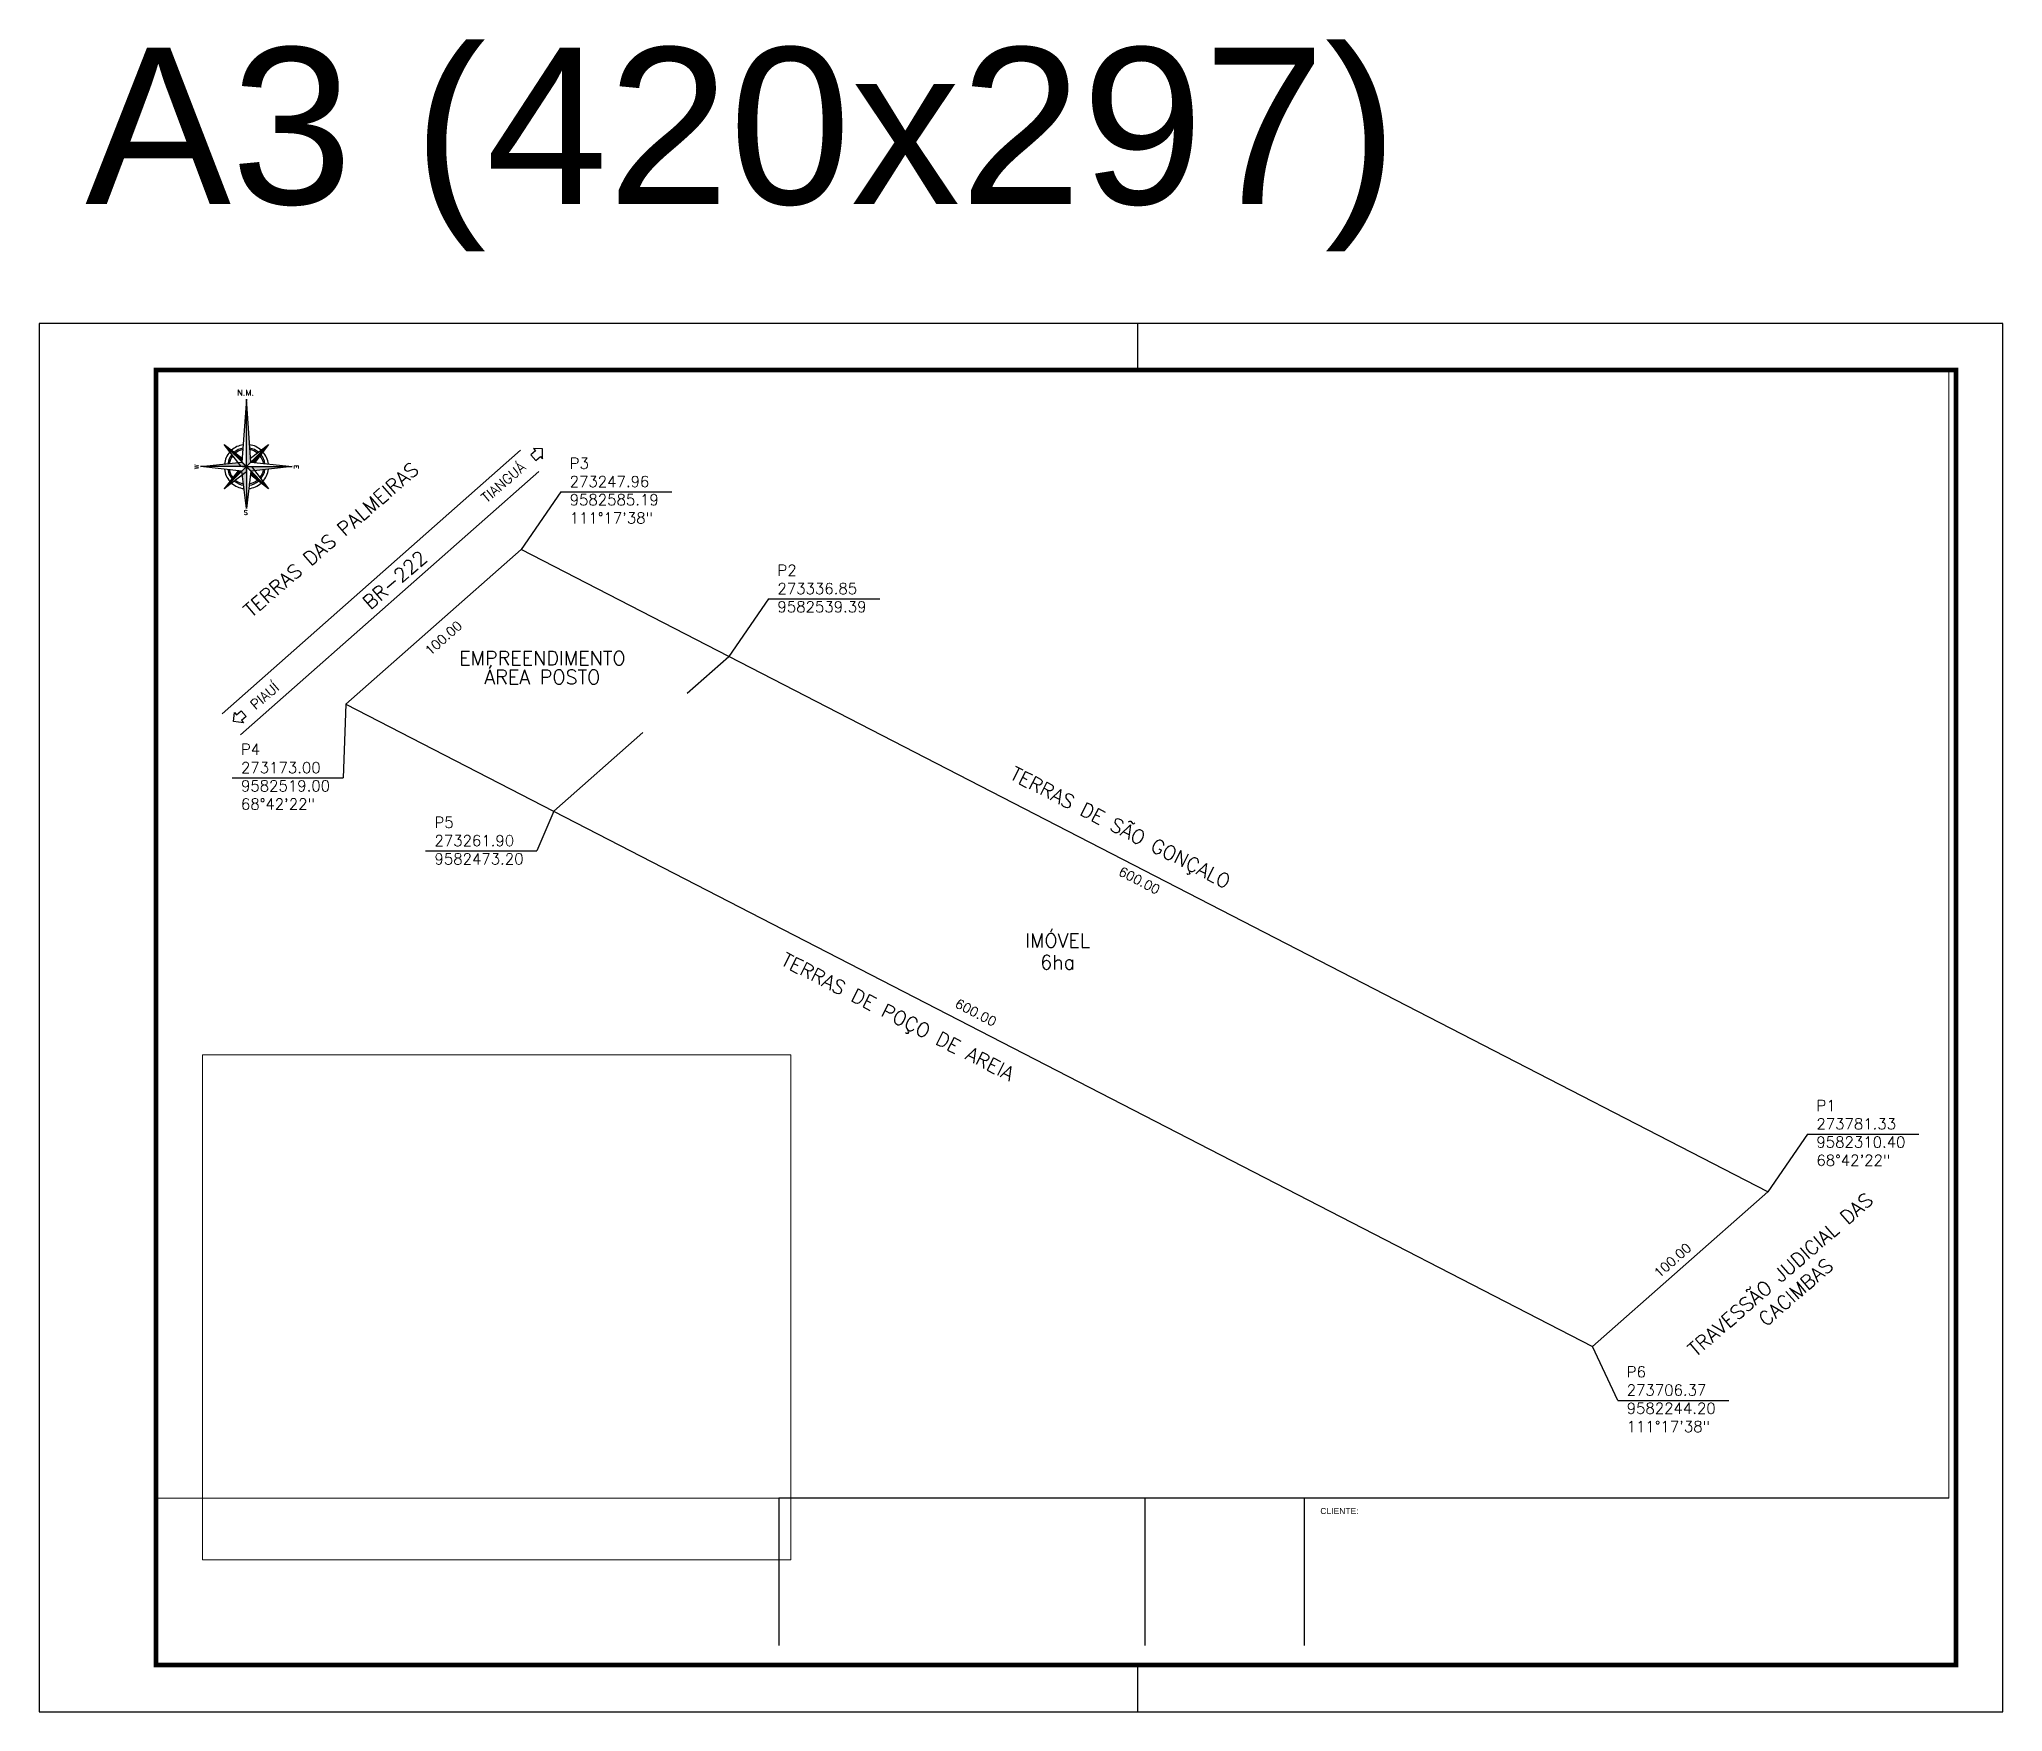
# Paper-space layout 'Layout1' of a CAD drawing. Header units: millimetres. Extents: x 26 to 1505, y 20 to 381.
# Drawn here: x 1085 to 1505, y 22.7 to 380.5 of the extents above; entities outside this region: 1.
# The model-space entities are those that its viewports show. They can reach past a viewport. Long polylines and large blocks are cut down to what shows.
import ezdxf

# ---------------------------------------------------------------- set-up
doc = ezdxf.new("R2010")
doc.units = ezdxf.units.MM
doc.header["$PDMODE"] = 35
doc.linetypes.add('HIDDEN', pattern=[9.525, 6.35, -3.175])
for name, color, linetype in [('ARQ-COTAS', 30, 'Continuous'), ('ARQ-FOLHA', 7, 'Continuous'), ('ARQ-PENA-01', 1, 'Continuous'), ('ARQ-PROJ-01', 1, 'HIDDEN'), ('ARQ-TEXTO2', 2, 'Continuous'), ('ARQ-TEXTO3', 3, 'Continuous'), ('DIVERSOS', 1, 'Continuous'), ('TERRENO', 6, 'Continuous')]:
    doc.layers.add(name, color=color, linetype=linetype)
doc.layers.add('ARQ-VP', color=7, linetype='Continuous', plot=False)
doc.styles.add('arial', font='arial.ttf')
doc.styles.add('ROMANS', font='romans.shx')
doc.styles.add('Romans_Anot', font='romans.shx')
doc.styles.add('ROMANT', font='romant.shx')
doc.dimstyles.new('Escala 1-1000', dxfattribs={"dimscale": 20, "dimtxt": 0.2, "dimasz": 0.15, "dimexe": 0.1, "dimexo": 0.2, "dimgap": 0.15, "dimtad": 1, "dimzin": 4, "dimdsep": 46, "dimtxsty": 'Romans_Anot', "dimblk": 'OBLIQUE', "dimcen": 0.25, "dimse1": 1, "dimse2": 1, "dimsd1": 1, "dimsd2": 1, "dimclrd": 256, "dimclre": 256, "dimclrt": 2, "dimaunit": 1, "dimadec": 3, "dimazin": 0, "dimtfac": 1, "dimtix": 1, "dimtmove": 2, "dimatfit": 3, "dimfxl": 0, "dimlwd": -1, "dimlwe": -1, "dimarcsym": 0})

# ---------------------------------------------------------------- blocks, each defined once
blk = doc.blocks.new('FOLHA A3')
at = {"layer": 'ARQ-FOLHA'}
for p, q in [((420, 0), (0, 0)), ((0, 0), (0, -297)), ((235, -10), (235, 0)), ((420, -297), (420, 0)), ((235, -297), (235, -287)), ((0, -297), (420, -297))]:
    blk.add_line(p, q, dxfattribs=at)
at = {"layer": 'ARQ-FOLHA', "const_width": 1}
blk.add_lwpolyline([(410, -10), (25, -10), (25, -287), (410, -287), (410, -10)], dxfattribs=at)
blk = doc.blocks.new('ROSAV')
at = {"layer": 'DIVERSOS'}
for p, q in [((0.001, 2.296), (-0.152, 0.152)), ((0.001, -0.13), (0.001, 2.296)), ((0.154, 0.152), (0.001, 2.296)), ((-0.759, 0.759), (-0.143, 0.288)), ((-0.178, -0.001), (-0.759, 0.759)), ((0.001, -0.001), (-0.759, 0.759)), ((0.001, -0.001), (0.761, 0.759)), ((0.145, 0.288), (0.761, 0.759)), ((0.761, 0.759), (0.286, 0.138)), ((-1.562, 0), (-0.151, 0.152)), ((0.002, 0), (-1.562, 0)), ((-0.151, -0.152), (-1.562, 0)), ((-0.151, -0.152), (0.154, 0.152)), ((-0.151, 0.152), (0.154, -0.152)), ((0.154, 0.152), (1.565, 0)), ((0.001, -0.001), (-0.759, -0.76)), ((-0.283, -0.138), (-0.759, -0.76)), ((0.001, -0.18), (-0.759, -0.76)), ((0.001, -1.429), (-0.151, -0.152)), ((-0.128, 0), (0.13, 0)), ((0.002, 0), (0.001, -1.429)), ((0.001, -0.001), (0.76, -0.761)), ((0.154, -0.152), (0.001, -1.429)), ((0.002, 0), (1.565, 0)), ((0.76, -0.761), (0.138, -0.285)), ((1.565, 0), (0.154, -0.152)), ((0.18, -0.001), (0.76, -0.761))]:
    blk.add_line(p, q, dxfattribs=at)
for radius, start, end in [(0.754, 98.85997, 131.80767), (0.754, 48.27534, 81.25908), (0.754, 138.34782, 173.26276), (0.642, 140.27423, 170.98362), (0.595, 141.3286, 169.73326), (0.642, 101.06536, 129.91391), (0.595, 102.27462, 128.87762), (0.642, 50.18861, 79.07721), (0.595, 51.23571, 77.88105), (0.595, 10.23527, 38.82722), (0.642, 8.98547, 39.86746), (0.754, 6.70731, 41.76834), (0.754, 186.6633, 221.67603), (0.642, 188.93333, 219.75841), (0.595, 190.1786, 218.7089), (0.754, 228.23106, 263.79506), (0.642, 230.13629, 261.4952), (0.595, 231.17894, 260.2333), (0.754, 276.13104, 311.63668), (0.642, 278.42178, 309.71192), (0.595, 279.67859, 308.65846), (0.595, 321.08611, 349.80364), (0.642, 320.05072, 351.04836), (0.754, 318.15861, 353.31741)]:
    blk.add_arc((0.002, 0), radius, start, end, dxfattribs=at)
for points in [[(0.002, 0), (0.001, 2.296), (0.154, 0.153), (0.001, 2.296)], [(-0.152, 0.152), (-0.759, 0.759), (-0.143, 0.288), (-0.759, 0.759)], [(0.761, 0.759), (0.154, 0.153), (0.761, 0.759), (0.286, 0.138)], [(0.002, 0), (-1.562, 0), (-0.151, 0.152), (-1.562, 0)], [(-0.151, -0.152), (-0.759, -0.76), (-0.283, -0.138), (-0.759, -0.76)], [(0.001, -1.429), (0.002, 0), (0.001, -1.429), (-0.151, -0.152)], [(1.565, 0), (0.154, -0.152), (1.565, 0), (0.002, 0)], [(0.76, -0.761), (0.154, -0.154), (0.76, -0.761), (0.138, -0.285)]]:
    blk.add_solid(points, dxfattribs=at)
at = {"layer": 'DIVERSOS', "style": 'ROMANT'}
blk.add_text('N.M.', height=0.2022, dxfattribs=at).set_placement((-0.312, 2.421))
for s, height, rotation, p in [('W', 0.15, 89.98769, (-1.615, -0.086)), ('E', 0.156, 269.98769, (1.627, 0.051)), ('S', 0.15, 359.98769, (-0.084, -1.64))]:
    blk.add_text(s, height=height, rotation=rotation, dxfattribs=at).set_placement(p)
blk = doc.blocks.new('*D27')
at = {"layer": 'Defpoints', "color": 0, "transparency": 16777216}
for p in [(273247.96, 9582585.19), (273781.33, 9582310.4), (273776.84, 9582301.69)]:
    blk.add_point(p, dxfattribs=at)
at = {"layer": 'ARQ-COTAS', "color": 2, "transparency": 16777216, "insert": (273512.45, 9582443.54), "char_height": 4, "attachment_point": 5, "rotation": 332.74206, "style": 'Romans_Anot'}
blk.add_mtext('600.00', dxfattribs=at)
blk = doc.blocks.new('_Oblique')
at = {"color": 0, "linetype": 'ByBlock', "lineweight": -2}
blk.add_line((-0.5, -0.5), (0.5, 0.5), dxfattribs=at)
blk = doc.blocks.new('*D28')
at = {"layer": 'Defpoints', "color": 0, "transparency": 16777216}
for p in [(273173, 9582519), (273173.52, 9582520.01), (273706.37, 9582244.2)]:
    blk.add_point(p, dxfattribs=at)
at = {"layer": 'ARQ-COTAS', "color": 2, "transparency": 16777216, "insert": (273442.5, 9582387.06), "char_height": 4, "attachment_point": 5, "rotation": 332.74206, "style": 'Romans_Anot'}
blk.add_mtext('600.00', dxfattribs=at)
blk = doc.blocks.new('*D29')
at = {"layer": 'Defpoints', "color": 0, "transparency": 16777216}
for p in [(273781.33, 9582310.4), (273781.33, 9582310.4), (273706.37, 9582244.2)]:
    blk.add_point(p, dxfattribs=at)
at = {"layer": 'ARQ-COTAS', "color": 2, "transparency": 16777216, "insert": (273740.54, 9582281.05), "char_height": 4, "attachment_point": 5, "rotation": 41.44827, "style": 'Romans_Anot'}
blk.add_mtext('100.00', dxfattribs=at)
blk = doc.blocks.new('*D30')
at = {"layer": 'Defpoints', "color": 0, "transparency": 16777216}
for p in [(273247.96, 9582585.19), (273173, 9582519), (273180.56, 9582510.44)]:
    blk.add_point(p, dxfattribs=at)
at = {"layer": 'ARQ-COTAS', "color": 2, "transparency": 16777216, "insert": (273214.73, 9582547.29), "char_height": 4, "attachment_point": 5, "rotation": 41.44827, "style": 'Romans_Anot'}
blk.add_mtext('100.00', dxfattribs=at)

msp = doc.modelspace()

# ---------------------------------------------------------------- linework, layer by layer
at = {"layer": 'ARQ-COTAS', "linetype": 'Continuous'}
for p, q in [((273264.893, 9582609.855), (273247.955, 9582585.194)), ((273264.893, 9582609.855), (273312.494, 9582609.855)), ((273353.789, 9582564.056), (273336.851, 9582539.395)), ((273353.789, 9582564.056), (273401.389, 9582564.056)), ((273173, 9582519), (273171.878, 9582487.453)), ((273124.278, 9582487.453), (273171.878, 9582487.453)), ((273261.895, 9582473.2), (273254.66, 9582456.19)), ((273207.059, 9582456.19), (273254.66, 9582456.19)), ((273798.266, 9582335.057), (273781.328, 9582310.396)), ((273798.266, 9582335.057), (273845.866, 9582335.057)), ((273717.097, 9582221.152), (273706.372, 9582244.202)), ((273717.097, 9582221.152), (273764.698, 9582221.152))]:
    msp.add_line(p, q, dxfattribs=at)
at = {"layer": 'ARQ-PENA-01'}
for p, q in [((273120.025, 9582514.909), (273247.636, 9582627.604)), ((273127.969, 9582505.915), (273255.579, 9582618.609))]:
    msp.add_line(p, q, dxfattribs=at)
at = {"layer": 'ARQ-PROJ-01', "ltscale": 2}
msp.add_line((273261.895, 9582473.2), (273336.851, 9582539.395), dxfattribs=at)
at = {"layer": 'ARQ-TEXTO3'}
for points in [[(273254.162, 9582627.379), (273252.121, 9582625.605), (273254.179, 9582623.238), (273256.22, 9582625.012), (273257.134, 9582623.96), (273257.172, 9582628.295), (273253.248, 9582628.431)], [(273126.214, 9582514.382), (273128.255, 9582516.157), (273130.313, 9582513.789), (273128.272, 9582512.015), (273129.186, 9582510.963), (273124.889, 9582511.529), (273125.3, 9582515.434)]]:
    msp.add_lwpolyline(points, close=True, dxfattribs=at)
at = {"layer": 'TERRENO'}
msp.add_lwpolyline([(273247.955, 9582585.194), (273173, 9582519), (273706.372, 9582244.202), (273781.328, 9582310.396), (273247.955, 9582585.194)], dxfattribs=at)

# ---------------------------------------------------------------- texts
at = {"layer": 'ARQ-TEXTO2', "char_height": 4.68, "attachment_point": 1, "style": 'ROMANS'}
for s, insert in [('P3\\P{\\C2;273247.96\\P9582585.19\\P111°17\'38"}', (273268.719, 9582624.392)), ('P2\\P{\\C2;273336.85\\P9582539.39}', (273357.615, 9582578.593)), ('P4\\P{\\C2;273173.00\\P9582519.00\\P68°42\'22"}', (273128.104, 9582501.99)), ('P5\\P{\\C2;273261.90\\P9582473.20}', (273210.885, 9582470.727)), ('P1\\P{\\C2;273781.33\\P9582310.40\\P68°42\'22"}', (273802.092, 9582349.594)), ('P6\\P{\\C2;273706.37\\P9582244.20\\P111°17\'38"}', (273720.923, 9582235.689))]:
    msp.add_mtext(s, dxfattribs=dict(at, insert=insert))
at = {"layer": 'ARQ-TEXTO3', "attachment_point": 5, "style": 'ROMANS'}
for s, insert, char_height, rotation in [('TERRAS DAS PALMEIRAS', (273166.63, 9582589.364), 6, 41), ('TIANGUÁ', (273240.379, 9582613.937), 4.2, 41), ('BR-222', (273193.918, 9582572.205), 6, 41), ('PIAUÍ', (273138.231, 9582522.535), 4.2, 41), ('TERRAS DE SÃO GONÇALO', (273503.922, 9582465.452), 6, 333), ('TERRAS DE POÇO DE AREIA', (273408.606, 9582384.52), 6, 333), ('TRAVESSÃO JUDICIAL DAS\\PCACIMBAS', (273789.97, 9582271.208), 6, 41)]:
    msp.add_mtext(s, dxfattribs=dict(at, insert=insert, char_height=char_height, rotation=rotation))
at = {"layer": 'ARQ-TEXTO3', "char_height": 6, "width": 105.80561, "attachment_point": 5, "style": 'ROMANS'}
for s, insert in [('EMPREENDIMENTO', (273257.055, 9582538.638)), ('ÁREA POSTO', (273257.055, 9582530.621))]:
    msp.add_mtext(s, dxfattribs=dict(at, insert=insert))
at = {"layer": 'ARQ-TEXTO3', "char_height": 6, "attachment_point": 5, "style": 'ROMANS'}
for s, insert in [('IMÓVEL', (273477.461, 9582417.948)), ('6ha', (273477.461, 9582408.552))]:
    msp.add_mtext(s, dxfattribs=dict(at, insert=insert))

# ---------------------------------------------------------------- dimensions: what is measured, and where the dimension line sits
at = {"layer": 'ARQ-COTAS'}
for p1, p2, distance, picture, middle in [((273247.955, 9582585.194), (273173, 9582519), 11.418, '*D30', (273214.726, 9582547.287)), ((273247.955, 9582585.194), (273781.328, 9582310.396), -9.792, '*D27', (273512.447, 9582443.535)), ((273706.372, 9582244.202), (273173, 9582519), -1.139, '*D28', (273442.498, 9582387.058)), ((273706.372, 9582244.202), (273781.328, 9582310.396), 0, '*D29', (273740.54, 9582281.047))]:
    dim = msp.add_aligned_dim(p1=p1, p2=p2, distance=distance, dimstyle='Escala 1-1000', dxfattribs=at)
    dim.commit()
    dim.dimension.update_dxf_attribs({"geometry": picture, "text_midpoint": middle})

psp = doc.layouts.get("Layout1")

# ---------------------------------------------------------------- linework, layer by layer
at = {"layer": 'ARQ-FOLHA'}
for p, q in [((1493.54, 68.43), (1243.23, 68.43)), ((1243.23, 68.43), (1243.23, 36.93)), ((1321.54, 68.43), (1321.54, 36.93)), ((1355.64, 68.43), (1355.64, 36.93))]:
    psp.add_line(p, q, dxfattribs=at)

# ---------------------------------------------------------------- block references
at = {"xscale": 6.274878904502839, "yscale": 6.274878904502839, "zscale": 6.274878904502839}
psp.add_blockref('ROSAV', (1129.33, 289.09), dxfattribs=at)
at = {"layer": 'ARQ-FOLHA'}
psp.add_blockref('FOLHA A3', (1085.04, 319.74), dxfattribs=at)

# ---------------------------------------------------------------- texts
at = {"layer": 'ARQ-FOLHA', "style": 'arial'}
for s, height, p in [('A3 (420x297)', 33.4769, (1094.86, 345.25)), ('CLIENTE:', 1.3, (1359.07, 65.03))]:
    psp.add_text(s, height=height, dxfattribs=at).set_placement(p)

# ---------------------------------------------------------------- viewports
at = {"layer": '0'}
psp.add_viewport(center=(128.5, 97.5), size=(205.6, 156), view_center_point=(273466.005, 9582435.903), view_height=531.53656, dxfattribs=at)
at = {"layer": 'ARQ-VP'}
for center, size, view_center_point, view_height, status in [((1301.79, 189.08), (383.5, 241.3085), (273475.317, 9582420.611), 482.61704, 3), ((1182.87, 109.25), (125.86, 108.0099), (274126.615, 9582655.377), 347.61395, 4)]:
    psp.add_viewport(center=center, size=size, view_center_point=view_center_point, view_height=view_height, status=status, dxfattribs=at)

doc.saveas('drawing.dxf')
